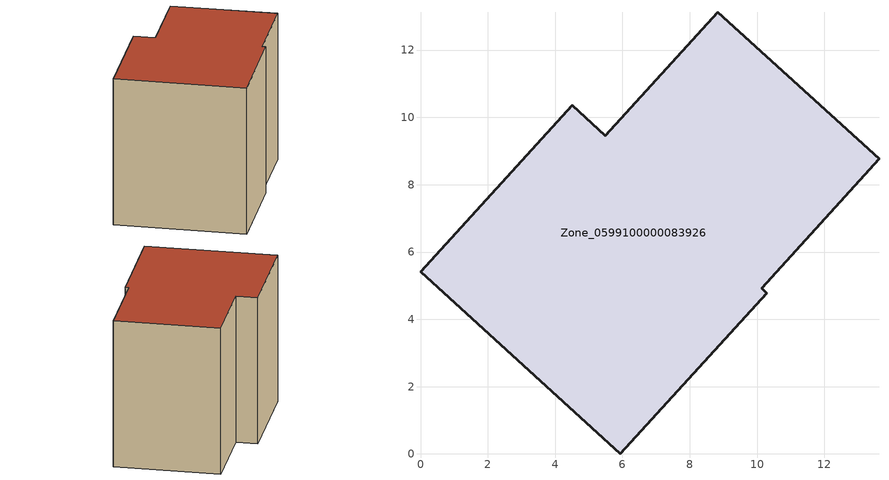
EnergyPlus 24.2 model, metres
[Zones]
Zone_0599100000083926
 floor ground (C_G): 5.94,0 0,5.41 4.51,10.36 5.49,9.46 8.83,13.13 13.62,8.77 10.13,4.93 10.29,4.78 z0
 wall outside (C_F): 5.49,9.46 4.51,10.36 0,5.41 5.94,0 10.29,4.78 10.13,4.93 13.62,8.77 8.83,13.13 5.49,9.46 z0:9.4
 roof outside (C_R): 10.29,4.78 10.13,4.93 13.62,8.77 8.83,13.13 5.49,9.46 4.51,10.36 0,5.41 5.94,0 z9.4
[BUILDING]
Pand.0599100000083926: North Axis=0; Terrain=City; Loads Convergence Tolerance Value=0.04; Temperature Convergence Tolerance Value=0.4; Solar Distribution=FullExterior; Maximum Number of Warmup Days=25; Minimum Number of Warmup Days=1
[Site:Location]
Rotterdam.The.Hague.AP_ZH_NLD Design_Conditions: Latitude=51.96; Longitude=4.45; Time Zone=1; Elevation=-4.5
[SITE:GROUNDTEMPERATURE:BUILDINGSURFACE]
18, 18, 18, 18, 18, 18, 18, 18, 18, 18, 18, 18
[MATERIAL] Thermal Absorptance=0.9; Solar Absorptance=0.7; Visible Absorptance=0.7
Name | Roughness | Thickness | Conductivity | Density | Specific Heat
G.D.1975-1991 | MediumSmooth | 0.15 | 0.288461 | 540 | 1210
F.D.1975-1991 | Rough | 0.3 | 0.230769 | 1920 | 840
R.D.1975-1991 | MediumRough | 0.2 | 0.153846 | 1500 | 1000
[CONSTRUCTION]
C_G: G.D.1975-1991
C_F: F.D.1975-1991
C_R: R.D.1975-1991
[ZONE]
Zone_0599100000083926: Type=1; Multiplier=1; Ceiling Height=Autocalculate; Volume=Autocalculate; Floor Area=autocalculate; Part of Total Floor Area=Yes
[ZONEINFILTRATION:DESIGNFLOWRATE]
Infil_Zone_0599100000083926: Zone or ZoneList or Space or SpaceList=Zone_0599100000083926; Schedule=AlwaysOn; Design Flow Rate Calculation Method=Flow/Area; Flow Rate per Floor Area=0.0042; Constant Term Coefficient=1; Temperature Term Coefficient=0; Velocity Term Coefficient=0; Velocity Squared Term Coefficient=0
[HVACTEMPLATE:ZONE:IDEALLOADSAIRSYSTEM]
Zone_0599100000083926: Maximum Heating Supply Air Temperature=50; Minimum Cooling Supply Air Temperature=13; Maximum Heating Supply Air Humidity Ratio=0.0156; Minimum Cooling Supply Air Humidity Ratio=0.0077; Heating Limit=NoLimit; Cooling Limit=NoLimit; Dehumidification Control Type=ConstantSensibleHeatRatio; Cooling Sensible Heat Ratio=0.7; Dehumidification Setpoint=60; Humidification Control Type=None; Humidification Setpoint=30; Outdoor Air Method=None; Outdoor Air Flow Rate per Person=0.00944; Outdoor Air Flow Rate per Zone Floor Area=0; Outdoor Air Flow Rate per Zone=0; Demand Controlled Ventilation Type=None; Outdoor Air Economizer Type=NoEconomizer; Heat Recovery Type=None; Sensible Heat Recovery Effectiveness=0.7; Latent Heat Recovery Effectiveness=0.65
[ZONECONTROL:THERMOSTAT]
ThermostatControl_Zone_0599100000083926: Zone or ZoneList=Zone_0599100000083926; Control Type Schedule=DualSetpointControlType; Control 1=Thermostat_Zone_0599100000083926; Temperature Difference Between Cutout And Setpoint=0
[THERMOSTATSETPOINT:DUALSETPOINT]
Thermostat_Zone_0599100000083926: Heating Setpoint Temperature Schedule=HeatingSetpoint_Zone_0599100000083926; Cooling Setpoint Temperature Schedule=CoolingSetpoint_Zone_0599100000083926
[SCHEDULE:COMPACT]
HeatingSetpoint_Zone_0599100000083926: Through: 12/31, For: AllDays, Until: 24:00, 21
CoolingSetpoint_Zone_0599100000083926: Through: 12/31, For: AllDays, Until: 24:00, 24
DualSetpointControlType: Through: 12/31, For: AllDays, Until: 24:00, 4
AlwaysOn: Through: 12/31, For: AllDays, Until: 24:00, 1
